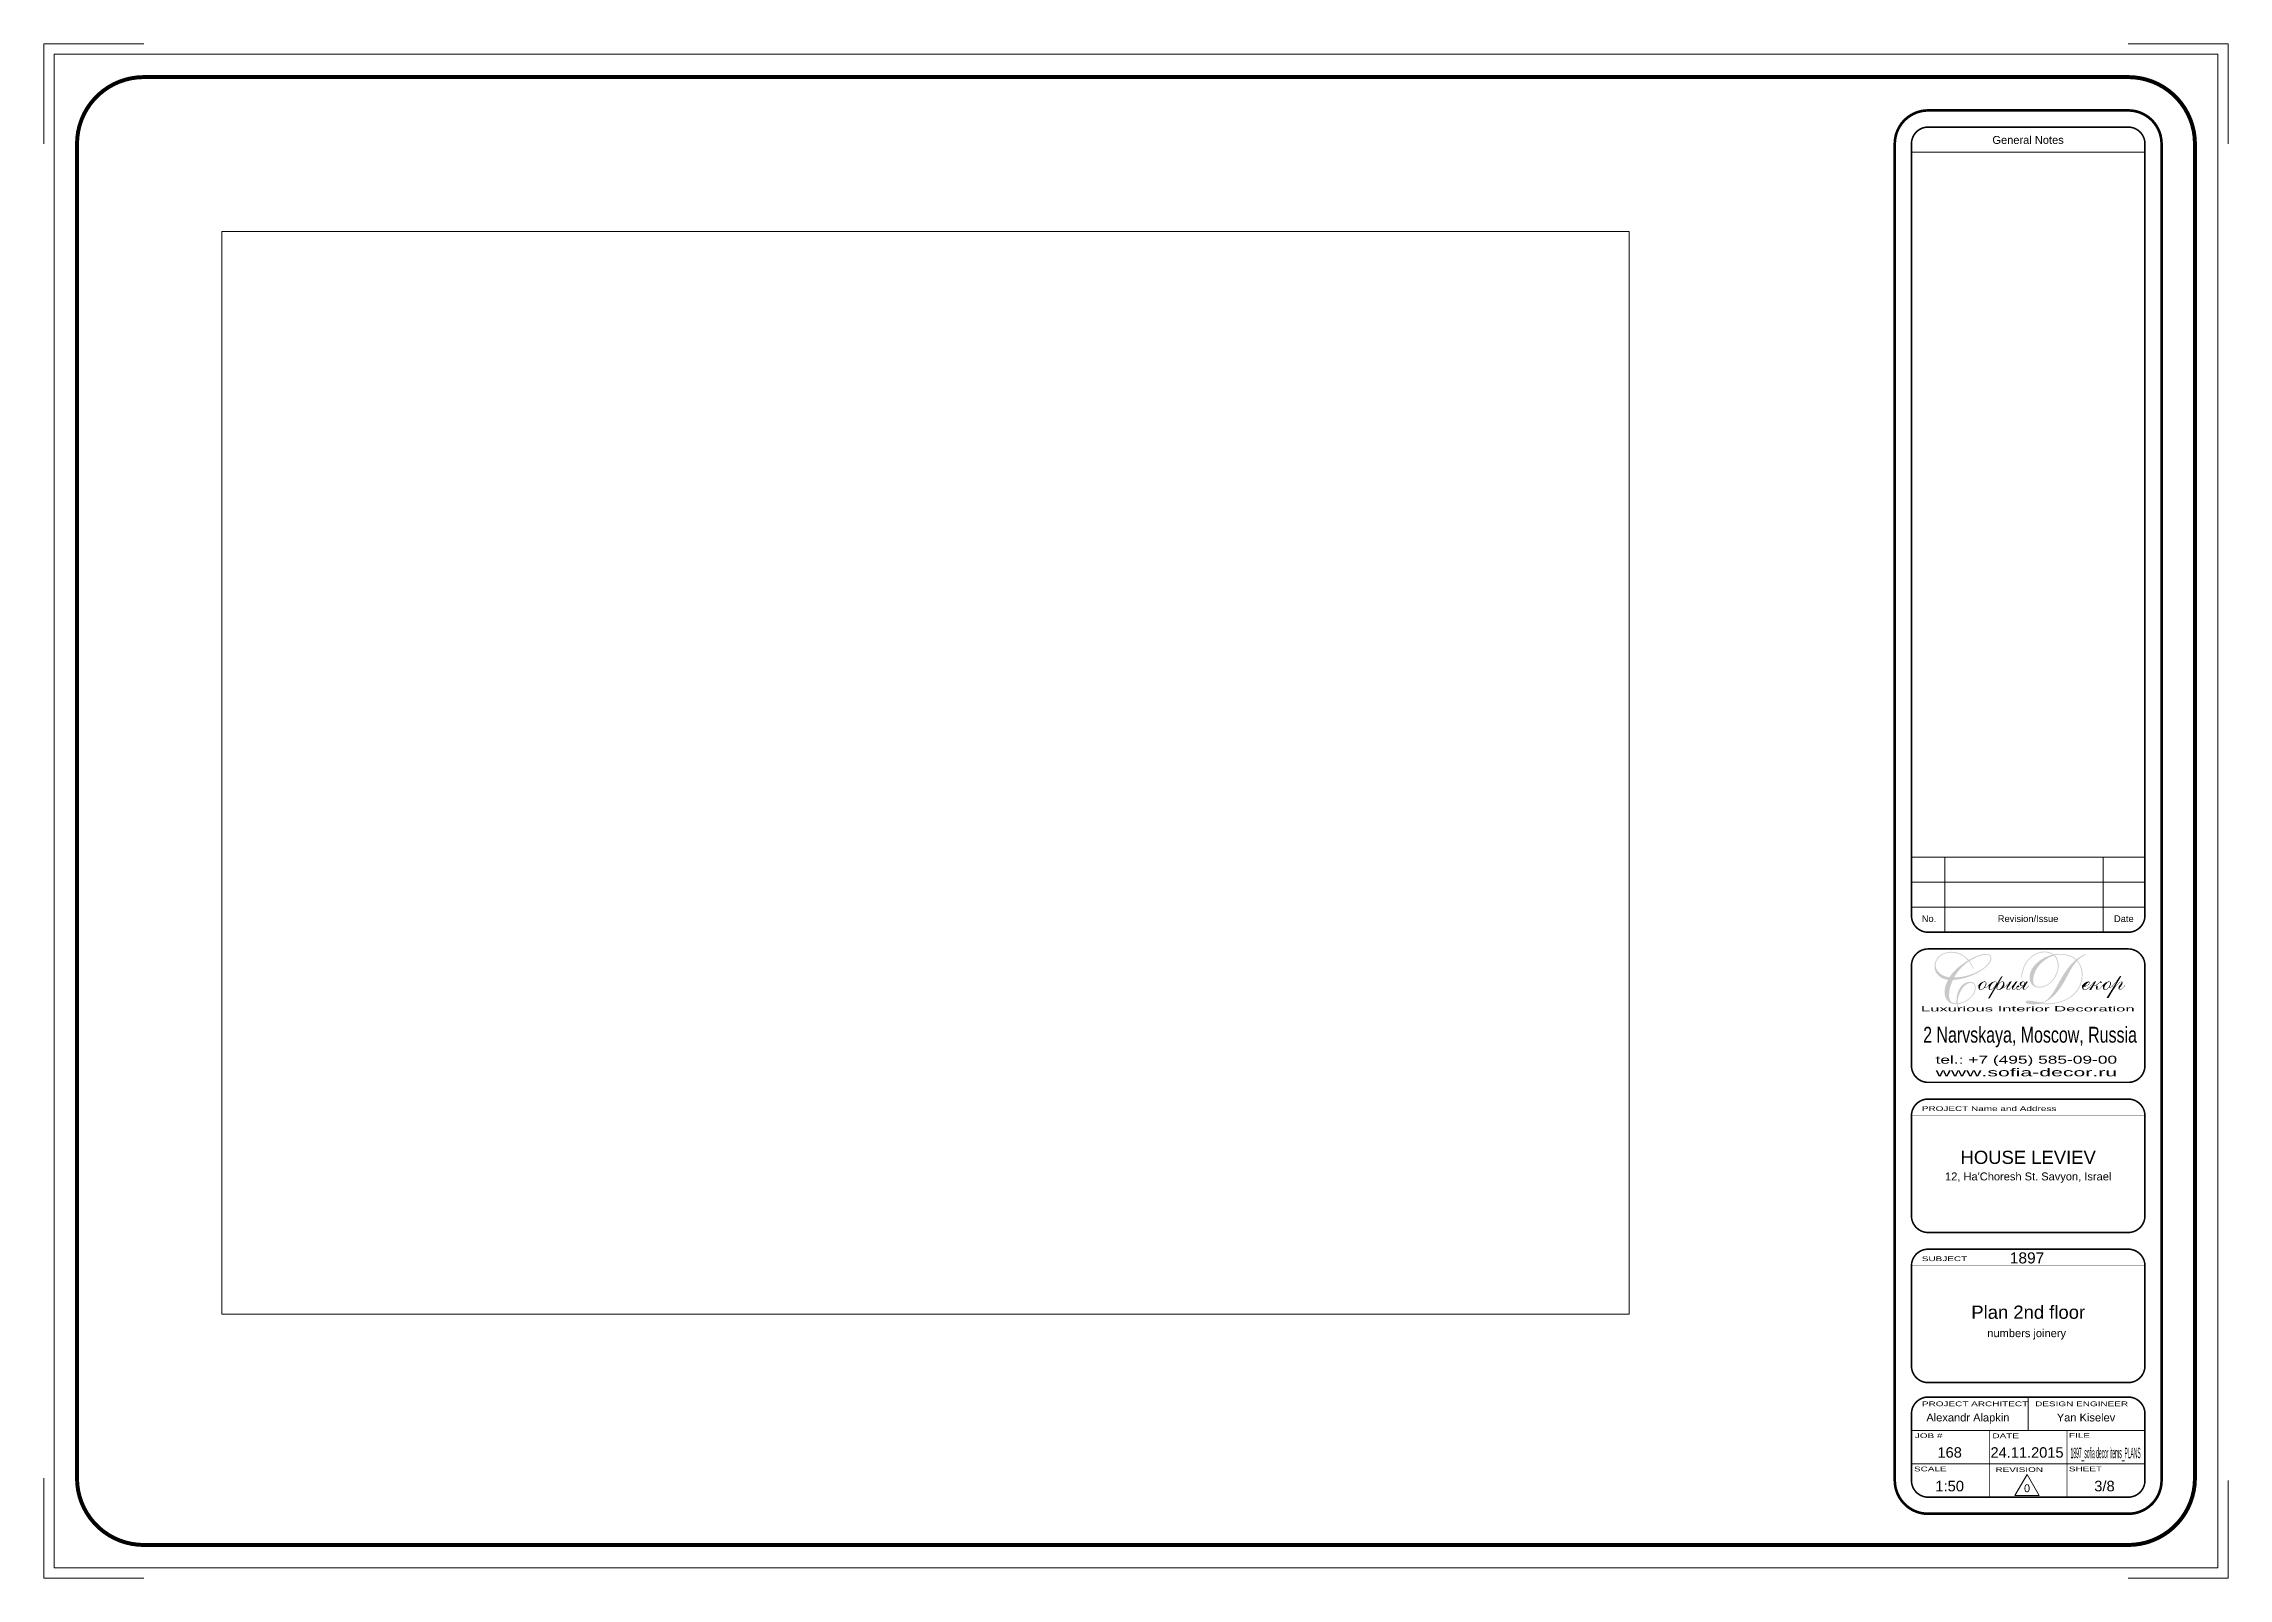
# Paper-space layout 'ISO_A3' of a CAD drawing. Header units: millimetres. Extents: x 0 to 414, y 0 to 291.
import ezdxf
from ezdxf.enums import TextEntityAlignment as Align

# ---------------------------------------------------------------- set-up
doc = ezdxf.new("R2010")
doc.units = ezdxf.units.MM
doc.header["$LTSCALE"] = 0.5
doc.layers.get('Defpoints').update_dxf_attribs({"color": 140})
doc.styles.get("Standard").update_dxf_attribs({"font": 'arial.ttf'})

# ---------------------------------------------------------------- blocks, each defined once
blk = doc.blocks.new('A$C44AA7964 (2)')
at = {"linetype": 'ByBlock', "lineweight": -2}
h = blk.add_hatch(color=0, dxfattribs=at)
h.dxf.hatch_style = 1
edge = h.paths.add_edge_path(flags=16)
edge.add_spline(control_points=[(-26, 46.8), (-17.3, 46.8), (-8.6, 43.1), (-3, 36.1), (-3, 36.1), (-10.5, 31.7), (-22.3, 23.2), (-28, 13.5), (-28, 13.5), (-36.2, 14), (-46.8, 19.9), (-46.8, 29.7), (-46.8, 29.7), (-46.8, 38.5), (-38.1, 46.8), (-26, 46.8)], knot_values=[0, 0, 0, 0, 0.2, 0.2, 0.2, 0.2001, 0.4, 0.4, 0.4, 0.4001, 0.6, 0.6, 0.6, 0.6001, 1, 1, 1, 1], degree=3, periodic=0)
edge = h.paths.add_edge_path(flags=16)
edge.add_spline(control_points=[(22.2, 43.9), (22.2, 43.9), (22.2, 43.9), (22.2, 43.9), (22.2, 43.9), (26.1, 43.9), (27.5, 41.5), (27.5, 39), (27.5, 39), (27.5, 29.4), (4.4, 13.1), (-22, 13.1), (-22, 13.1), (-17, 21.8), (-10.3, 29.4), (-1.9, 34.8), (-1.9, 34.8), (2.9, 28.3), (3.5, 25), (4.1, 25), (4.1, 25), (4.5, 25), (4.6, 25.2), (4.6, 25.6), (4.6, 25.6), (4.6, 25.8), (2.2, 31), (-1.1, 35.3), (-1.1, 35.3), (4.1, 38.8), (14.1, 43.9), (22.2, 43.9)], knot_values=[0, 0, 0, 0, 0.111111, 0.111111, 0.111111, 0.111211, 0.222222, 0.222222, 0.222222, 0.222322, 0.333333, 0.333333, 0.333333, 0.333433, 0.444444, 0.444444, 0.444444, 0.444544, 0.555556, 0.555556, 0.555556, 0.555656, 0.666667, 0.666667, 0.666667, 0.666767, 0.777778, 0.777778, 0.777778, 0.777878, 1, 1, 1, 1], degree=3, periodic=0)
edge = h.paths.add_edge_path()
edge.add_spline(control_points=[(28.6, 38.8), (28.6, 38.8), (28.6, 38.8), (28.6, 38.8), (28.6, 38.8), (28.6, 43.2), (25.5, 45), (21.5, 45), (21.5, 45), (13.7, 45), (4.4, 40.4), (-2, 36.7), (-2, 36.7), (-8.2, 44.4), (-18, 47.9), (-25, 47.9), (-25, 47.9), (-38.7, 47.9), (-48.4, 39.6), (-48.4, 28), (-48.4, 28), (-48.4, 18.2), (-39.8, 10.9), (-30, 10), (-30, 10), (-32.3, 5.8), (-34.8, -1.3), (-34.8, -6.1), (-34.8, -6.1), (-34.8, -16.4), (-29.1, -23.1), (-18.2, -23.1), (-18.2, -23.1), (-18, -25.9), (-16.3, -32.5), (-15.8, -32.5), (-15.8, -32.5), (-15.5, -32.5), (-15.3, -32.3), (-15.3, -32), (-15.3, -32), (-15.3, -31.5), (-16.5, -28.3), (-17, -23), (-17, -23), (-6.4, -22.1), (7.5, -12), (7.5, -1), (7.5, -1), (7.5, 3.6), (4.8, 7.3), (0, 7.3), (0, 7.3), (-10.4, 7.3), (-18.7, -3.8), (-18.7, -18.9), (-18.7, -18.9), (-18.7, -20), (-18.5, -20.8), (-18.4, -21.9), (-18.4, -21.9), (-26.5, -21.7), (-28.6, -18.2), (-28.6, -10.4), (-28.6, -10.4), (-28.6, -3.3), (-26.4, 3.5), (-23.4, 9.8), (-23.4, 9.8), (0.2, 10.6), (28.6, 27.4), (28.6, 38.8)], knot_values=[0, 0, 0, 0, 0.052632, 0.052632, 0.052632, 0.052732, 0.105263, 0.105263, 0.105263, 0.105363, 0.157895, 0.157895, 0.157895, 0.157995, 0.210526, 0.210526, 0.210526, 0.210626, 0.263158, 0.263158, 0.263158, 0.263258, 0.315789, 0.315789, 0.315789, 0.315889, 0.368421, 0.368421, 0.368421, 0.368521, 0.421053, 0.421053, 0.421053, 0.421153, 0.473684, 0.473684, 0.473684, 0.473784, 0.526316, 0.526316, 0.526316, 0.526416, 0.578947, 0.578947, 0.578947, 0.579047, 0.631579, 0.631579, 0.631579, 0.631679, 0.684211, 0.684211, 0.684211, 0.684311, 0.736842, 0.736842, 0.736842, 0.736942, 0.789474, 0.789474, 0.789474, 0.789574, 0.842105, 0.842105, 0.842105, 0.842205, 0.894737, 0.894737, 0.894737, 0.894837, 1, 1, 1, 1], degree=3, periodic=0)
edge = h.paths.add_edge_path(flags=16)
edge.add_spline(control_points=[(6.4, -0.9), (6.4, -0.9), (6.4, -0.9), (6.4, -0.9), (6.4, -0.9), (6.4, -11.6), (-7.4, -21.5), (-17.1, -21.9), (-17.1, -21.9), (-17.1, -21.9), (-17.1, -19.8), (-17.1, -19.8), (-17.1, -19.8), (-17.1, -8.2), (-7.7, 5.8), (0.4, 5.8), (0.4, 5.8), (4.4, 5.8), (6.4, 3.1), (6.4, -0.9)], knot_values=[0, 0, 0, 0, 0.166667, 0.166667, 0.166667, 0.166767, 0.333333, 0.333333, 0.333333, 0.333433, 0.5, 0.5, 0.5, 0.5001, 0.666667, 0.666667, 0.666667, 0.666767, 1, 1, 1, 1], degree=3, periodic=0)
h = blk.add_hatch(color=0, dxfattribs=at)
h.dxf.hatch_style = 1
edge = h.paths.add_edge_path(flags=16)
edge.add_spline(control_points=[(97.1, -21.5), (109.1, -18.3), (119.9, -5), (125.6, 4.8), (125.6, 4.8), (131.8, 15.3), (136.2, 26.4), (144.2, 35.3), (144.2, 35.3), (148.9, 30.5), (150.8, 23.4), (150.8, 16.8), (150.8, 16.8), (150.8, -7.6), (128.8, -21.9), (105.4, -21.9), (105.4, -21.9), (101.5, -21.9), (99.3, -21.6), (97.1, -21.7), (97.1, -21.7), (97.1, -21.7), (97.1, -21.5), (97.1, -21.5)], knot_values=[0, 0, 0, 0, 0.142857, 0.142857, 0.142857, 0.142957, 0.285714, 0.285714, 0.285714, 0.285814, 0.428571, 0.428571, 0.428571, 0.428671, 0.571429, 0.571429, 0.571429, 0.571529, 0.714286, 0.714286, 0.714286, 0.714386, 1, 1, 1, 1], degree=3, periodic=0)
edge = h.paths.add_edge_path()
edge.add_spline(control_points=[(74.8, -19.9), (74.8, -19.9), (74.8, -19.9), (74.8, -19.9), (74.8, -19.9), (74.8, -22.1), (78.3, -23.1), (85.6, -23.1), (85.6, -23.1), (88.9, -23.1), (92.2, -22.5), (95.6, -22.5), (95.6, -22.5), (98.2, -22.5), (100.8, -23.1), (103.4, -23.1), (103.4, -23.1), (128, -23.1), (152, -9.7), (152, 17.3), (152, 17.3), (152, 24.1), (149.7, 31), (144.9, 36.1), (144.9, 36.1), (150.4, 41.7), (156.2, 43.6), (156.2, 44.1), (156.2, 44.1), (156.2, 44.6), (156, 45), (155.8, 45), (155.8, 45), (155.5, 45), (148.4, 41.4), (143.6, 37.6), (143.6, 37.6), (138.4, 42.6), (129.5, 45), (121.7, 45), (121.7, 45), (119.8, 45), (116.8, 44.7), (113.3, 44.2), (113.3, 44.2), (109.5, 47.1), (104.4, 48.3), (100.6, 48.3), (100.6, 48.3), (91, 48.3), (81.5, 43), (74.7, 32.4), (74.7, 32.4), (69.6, 24.3), (68.8, 14.5), (68.8, 13.6), (68.8, 13.6), (68.8, 13.1), (69, 12.9), (69.2, 12.9), (69.2, 12.9), (70.4, 12.9), (69.8, 23.7), (76.9, 33.8), (76.9, 33.8), (82.7, 41.7), (90.4, 47.1), (100.4, 47.1), (100.4, 47.1), (104.4, 47.1), (108.8, 46.2), (112, 44), (112, 44), (97.3, 41.1), (80.2, 28.9), (80.2, 12.8), (80.2, 12.8), (80.2, 4.8), (85.9, -0.6), (93.8, -0.6), (93.8, -0.6), (108, -0.6), (119.7, 15.6), (119.7, 29), (119.7, 29), (119.7, 33.6), (118, 39.7), (114.5, 43.2), (114.5, 43.2), (116.8, 43.7), (119.8, 43.9), (122.4, 43.9), (122.4, 43.9), (129.6, 43.9), (138.3, 41.4), (142.7, 36.8), (142.7, 36.8), (135.3, 30.6), (128.5, 21.9), (120.3, 6.9), (120.3, 6.9), (113.5, -5.5), (105.2, -20.5), (95.9, -20.5), (95.9, -20.5), (90.3, -20.5), (85.6, -18.2), (78.9, -18.2), (78.9, -18.2), (76.2, -18.2), (74.8, -18.6), (74.8, -19.9)], knot_values=[0, 0, 0, 0, 0.034483, 0.034483, 0.034483, 0.034583, 0.068966, 0.068966, 0.068966, 0.069066, 0.103448, 0.103448, 0.103448, 0.103548, 0.137931, 0.137931, 0.137931, 0.138031, 0.172414, 0.172414, 0.172414, 0.172514, 0.206897, 0.206897, 0.206897, 0.206997, 0.241379, 0.241379, 0.241379, 0.241479, 0.275862, 0.275862, 0.275862, 0.275962, 0.310345, 0.310345, 0.310345, 0.310445, 0.344828, 0.344828, 0.344828, 0.344928, 0.37931, 0.37931, 0.37931, 0.37941, 0.413793, 0.413793, 0.413793, 0.413893, 0.448276, 0.448276, 0.448276, 0.448376, 0.482759, 0.482759, 0.482759, 0.482859, 0.517241, 0.517241, 0.517241, 0.517341, 0.551724, 0.551724, 0.551724, 0.551824, 0.586207, 0.586207, 0.586207, 0.586307, 0.62069, 0.62069, 0.62069, 0.62079, 0.655172, 0.655172, 0.655172, 0.655272, 0.689655, 0.689655, 0.689655, 0.689755, 0.724138, 0.724138, 0.724138, 0.724238, 0.758621, 0.758621, 0.758621, 0.758721, 0.793103, 0.793103, 0.793103, 0.793203, 0.827586, 0.827586, 0.827586, 0.827686, 0.862069, 0.862069, 0.862069, 0.862169, 0.896552, 0.896552, 0.896552, 0.896652, 0.931034, 0.931034, 0.931034, 0.931134, 1, 1, 1, 1], degree=3, periodic=0)
edge = h.paths.add_edge_path(flags=16)
edge.add_spline(control_points=[(85.1, 8.7), (85.1, 8.7), (85.1, 8.7), (85.1, 8.7), (85.1, 8.7), (85.1, 25.1), (99.5, 38.8), (113.2, 42.9), (113.2, 42.9), (117, 39.3), (118.5, 33.6), (118.5, 28.5), (118.5, 28.5), (118.5, 16.1), (107.5, 0.5), (94.2, 0.5), (94.2, 0.5), (88.8, 0.5), (85.1, 2.8), (85.1, 8.7)], knot_values=[0, 0, 0, 0, 0.166667, 0.166667, 0.166667, 0.166767, 0.333333, 0.333333, 0.333333, 0.333433, 0.5, 0.5, 0.5, 0.5001, 0.666667, 0.666667, 0.666667, 0.666767, 1, 1, 1, 1], degree=3, periodic=0)
h = blk.add_hatch(color=0, dxfattribs=at)
h.dxf.hatch_style = 1
edge = h.paths.add_edge_path(flags=16)
edge.add_spline(control_points=[(21, 5.4), (21, 1.6), (17.2, -3.3), (13.9, -3.3), (13.9, -3.3), (13.3, -3.3), (12.8, -2.9), (12.8, -1.8), (12.8, -1.8), (12.8, 1.7), (16.7, 7.3), (19.6, 7.3), (19.6, 7.3), (20.6, 7.3), (21, 6.4), (21, 5.4)], knot_values=[0, 0, 0, 0, 0.2, 0.2, 0.2, 0.2001, 0.4, 0.4, 0.4, 0.4001, 0.6, 0.6, 0.6, 0.6001, 1, 1, 1, 1], degree=3, periodic=0)
edge = h.paths.add_edge_path()
edge.add_spline(control_points=[(22, 4.9), (22, 4.9), (22, 4.9), (22, 4.9), (22, 4.9), (22, 6.6), (21, 7.8), (19.5, 7.8), (19.5, 7.8), (17.6, 7.8), (15, 6.8), (12.6, 4.5), (12.6, 4.5), (11.6, 3.5), (10.2, 2.1), (10.2, 1.9), (10.2, 1.9), (10.2, 1.7), (10.3, 1.7), (10.4, 1.7), (10.4, 1.7), (10.6, 1.7), (10.9, 2.3), (11.2, 2.3), (11.2, 2.3), (11.3, 2.3), (11.3, 2.2), (11.3, 2.1), (11.3, 2.1), (11.3, 1.8), (11.1, 1.4), (11.1, -0.1), (11.1, -0.1), (11.1, -2.3), (12, -3.8), (13.7, -3.8), (13.7, -3.8), (16, -3.8), (17.7, -2.3), (19, -0.8), (19, -0.8), (19.2, -0.9), (19.3, -0.9), (19.6, -0.9), (19.6, -0.9), (21.2, -0.9), (22.7, -0.2), (23.7, 0.9), (23.7, 0.9), (24.7, 1.9), (24.8, 2.1), (24.8, 2.2), (24.8, 2.2), (24.8, 2.3), (24.7, 2.4), (24.5, 2.4), (24.5, 2.4), (24.4, 2.4), (24.4, 2.3), (23.8, 1.7), (23.8, 1.7), (22.8, 0.4), (21.4, -0.4), (20, -0.4), (20, -0.4), (19.7, -0.4), (19.6, -0.3), (19.5, -0.3), (19.5, -0.3), (20.7, 0.9), (22, 3.2), (22, 4.9)], knot_values=[0, 0, 0, 0, 0.052632, 0.052632, 0.052632, 0.052732, 0.105263, 0.105263, 0.105263, 0.105363, 0.157895, 0.157895, 0.157895, 0.157995, 0.210526, 0.210526, 0.210526, 0.210626, 0.263158, 0.263158, 0.263158, 0.263258, 0.315789, 0.315789, 0.315789, 0.315889, 0.368421, 0.368421, 0.368421, 0.368521, 0.421053, 0.421053, 0.421053, 0.421153, 0.473684, 0.473684, 0.473684, 0.473784, 0.526316, 0.526316, 0.526316, 0.526416, 0.578947, 0.578947, 0.578947, 0.579047, 0.631579, 0.631579, 0.631579, 0.631679, 0.684211, 0.684211, 0.684211, 0.684311, 0.736842, 0.736842, 0.736842, 0.736942, 0.789474, 0.789474, 0.789474, 0.789574, 0.842105, 0.842105, 0.842105, 0.842205, 0.894737, 0.894737, 0.894737, 0.894837, 1, 1, 1, 1], degree=3, periodic=0)
h = blk.add_hatch(color=0, dxfattribs=at)
h.dxf.hatch_style = 1
edge = h.paths.add_edge_path(flags=16)
edge.add_spline(control_points=[(26.4, -2.1), (26.4, 2.2), (31.1, 7.3), (33.7, 7.3), (33.7, 7.3), (34.8, 7.3), (35.2, 6.9), (35.2, 5.7), (35.2, 5.7), (35.2, 3), (30.3, -3.3), (27.1, -3.3), (27.1, -3.3), (26.6, -3.3), (26.4, -2.7), (26.4, -2.1)], knot_values=[0, 0, 0, 0, 0.2, 0.2, 0.2, 0.2001, 0.4, 0.4, 0.4, 0.4001, 0.6, 0.6, 0.6, 0.6001, 1, 1, 1, 1], degree=3, periodic=0)
edge = h.paths.add_edge_path(flags=16)
edge.add_spline(control_points=[(36.4, -1.4), (36.4, -1.4), (36.4, -1.4), (36.4, -1.4), (36.4, -1.4), (36.4, 2.4), (40.3, 7.3), (43.6, 7.3), (43.6, 7.3), (44.2, 7.3), (44.7, 6.9), (44.7, 5.7), (44.7, 5.7), (44.7, 2.2), (40.8, -3.3), (37.9, -3.3), (37.9, -3.3), (36.8, -3.3), (36.4, -2.4), (36.4, -1.4)], knot_values=[0, 0, 0, 0, 0.166667, 0.166667, 0.166667, 0.166767, 0.333333, 0.333333, 0.333333, 0.333433, 0.5, 0.5, 0.5, 0.5001, 0.666667, 0.666667, 0.666667, 0.666767, 1, 1, 1, 1], degree=3, periodic=0)
edge = h.paths.add_edge_path()
edge.add_spline(control_points=[(33.3, 0.4), (33.3, 0.4), (33.3, 0.4), (33.3, 0.4), (33.3, 0.4), (33.3, 0.4), (33.4, 0.4), (33.4, 0.4), (33.4, 0.4), (33.4, 0.4), (24, -15.2), (24, -15.2), (24, -15.2), (24, -15.2), (26.2, -15), (26.2, -15), (26.2, -15), (26.2, -15), (36.1, 1.7), (36.1, 1.7), (36.1, 1.7), (35.7, 0.8), (35.5, -0.1), (35.5, -0.9), (35.5, -0.9), (35.5, -2.6), (36.4, -3.8), (38, -3.8), (38, -3.8), (39.7, -3.8), (42.1, -3), (44.3, -0.9), (44.3, -0.9), (45.4, -0.8), (46.5, -0.3), (47.2, 0.2), (47.2, 0.2), (48.1, 0.9), (49, 2), (49, 2.2), (49, 2.2), (49, 2.3), (48.9, 2.5), (48.7, 2.3), (48.7, 2.3), (48.3, 1.9), (47.7, 1.1), (47, 0.6), (47, 0.6), (46, -0.1), (45.3, -0.2), (44.9, -0.3), (44.9, -0.3), (45.7, 0.7), (46.3, 2.4), (46.3, 4.1), (46.3, 4.1), (46.3, 6.4), (45.4, 7.8), (43.7, 7.8), (43.7, 7.8), (41.4, 7.8), (39.7, 6.3), (38.4, 4.8), (38.4, 4.8), (37.7, 4), (37.4, 3.8), (37.2, 3.5), (37.2, 3.5), (37.2, 3.5), (43.9, 14.7), (43.9, 14.7), (43.9, 14.7), (43.9, 14.7), (41.9, 14.3), (41.9, 14.3), (41.9, 14.3), (41.9, 14.3), (35.6, 4.2), (35.6, 4.2), (35.6, 4.2), (35.6, 4.2), (35.5, 4.3), (35.5, 4.3), (35.5, 4.3), (35.5, 4.6), (35.7, 5.4), (35.7, 5.7), (35.7, 5.7), (35.7, 7.2), (34.9, 7.8), (33.7, 7.8), (33.7, 7.8), (31.7, 7.8), (28.3, 6.5), (25.8, 3.9), (25.8, 3.9), (24.8, 2.9), (24.2, 2.2), (24.2, 2.1), (24.2, 2.1), (24.2, 1.9), (24.3, 1.8), (24.4, 1.8), (24.4, 1.8), (24.5, 1.8), (24.5, 2.2), (24.9, 2.2), (24.9, 2.2), (25, 2.2), (25, 2.2), (25, 2.1), (25, 2.1), (25, 2), (24.7, 1), (24.7, -0.1), (24.7, -0.1), (24.7, -2.3), (25.5, -3.8), (27.1, -3.8), (27.1, -3.8), (29.5, -3.8), (32.6, -0.5), (33.3, 0.4)], knot_values=[0, 0, 0, 0, 0.03125, 0.03125, 0.03125, 0.03135, 0.0625, 0.0625, 0.0625, 0.0626, 0.09375, 0.09375, 0.09375, 0.09385, 0.125, 0.125, 0.125, 0.1251, 0.15625, 0.15625, 0.15625, 0.15635, 0.1875, 0.1875, 0.1875, 0.1876, 0.21875, 0.21875, 0.21875, 0.21885, 0.25, 0.25, 0.25, 0.2501, 0.28125, 0.28125, 0.28125, 0.28135, 0.3125, 0.3125, 0.3125, 0.3126, 0.34375, 0.34375, 0.34375, 0.34385, 0.375, 0.375, 0.375, 0.3751, 0.40625, 0.40625, 0.40625, 0.40635, 0.4375, 0.4375, 0.4375, 0.4376, 0.46875, 0.46875, 0.46875, 0.46885, 0.5, 0.5, 0.5, 0.5001, 0.53125, 0.53125, 0.53125, 0.53135, 0.5625, 0.5625, 0.5625, 0.5626, 0.59375, 0.59375, 0.59375, 0.59385, 0.625, 0.625, 0.625, 0.6251, 0.65625, 0.65625, 0.65625, 0.65635, 0.6875, 0.6875, 0.6875, 0.6876, 0.71875, 0.71875, 0.71875, 0.71885, 0.75, 0.75, 0.75, 0.7501, 0.78125, 0.78125, 0.78125, 0.78135, 0.8125, 0.8125, 0.8125, 0.8126, 0.84375, 0.84375, 0.84375, 0.84385, 0.875, 0.875, 0.875, 0.8751, 0.90625, 0.90625, 0.90625, 0.90635, 0.9375, 0.9375, 0.9375, 0.9376, 1, 1, 1, 1], degree=3, periodic=0)
h = blk.add_hatch(color=0, dxfattribs=at)
h.dxf.hatch_style = 1
edge = h.paths.add_edge_path()
edge.add_spline(control_points=[(57.7, -2.6), (57.7, -3.1), (57.9, -3.3), (58.4, -3.3), (58.4, -3.3), (59, -3.3), (60.3, -2.5), (62.3, -0.4), (62.3, -0.4), (64.8, 2.1), (64.8, 2.4), (65, 2.4), (65, 2.4), (65.1, 2.4), (65.2, 2.3), (65.2, 2.2), (65.2, 2.2), (65.2, 2), (63.6, 0.3), (62.7, -0.6), (62.7, -0.6), (60.6, -2.8), (59.3, -3.8), (58.2, -3.8), (58.2, -3.8), (56.7, -3.8), (56.4, -2.1), (56.4, -1.1), (56.4, -1.1), (56.4, -0.6), (56.5, 0), (56.7, 0.4), (56.7, 0.4), (56.7, 0.4), (56.6, 0.5), (56.6, 0.5), (56.6, 0.5), (55.4, -0.8), (52.8, -3.8), (50.9, -3.8), (50.9, -3.8), (49.6, -3.8), (49, -2.8), (49, -1.6), (49, -1.6), (49, 1.6), (51.7, 4), (53.3, 6.3), (53.3, 6.3), (53.3, 6.3), (53.2, 6.4), (53.2, 6.4), (53.2, 6.4), (52, 5.5), (50.6, 3.9), (49.4, 2.6), (49.4, 2.6), (48.8, 1.9), (48.8, 1.9), (48.7, 1.9), (48.7, 1.9), (48.5, 1.9), (48.5, 1.9), (48.5, 2.1), (48.5, 2.1), (48.5, 2.2), (48.7, 2.5), (50.6, 4.5), (50.6, 4.5), (51.5, 5.4), (52.5, 6.5), (54, 7.6), (54, 7.6), (54, 7.6), (56.3, 7.8), (56.3, 7.8), (56.3, 7.8), (51.2, -0.4), (50.2, -1), (50.2, -2.6), (50.2, -2.6), (50.2, -3.1), (50.6, -3.3), (51, -3.3), (51, -3.3), (53.1, -3.3), (58.7, 3.2), (61.3, 7.6), (61.3, 7.6), (61.3, 7.6), (64, 7.8), (64, 7.8), (64, 7.8), (62.8, 5.8), (57.7, -0.8), (57.7, -2.6)], knot_values=[0, 0, 0, 0, 0.04, 0.04, 0.04, 0.0401, 0.08, 0.08, 0.08, 0.0801, 0.12, 0.12, 0.12, 0.1201, 0.16, 0.16, 0.16, 0.1601, 0.2, 0.2, 0.2, 0.2001, 0.24, 0.24, 0.24, 0.2401, 0.28, 0.28, 0.28, 0.2801, 0.32, 0.32, 0.32, 0.3201, 0.36, 0.36, 0.36, 0.3601, 0.4, 0.4, 0.4, 0.4001, 0.44, 0.44, 0.44, 0.4401, 0.48, 0.48, 0.48, 0.4801, 0.52, 0.52, 0.52, 0.5201, 0.56, 0.56, 0.56, 0.5601, 0.6, 0.6, 0.6, 0.6001, 0.64, 0.64, 0.64, 0.6401, 0.68, 0.68, 0.68, 0.6801, 0.72, 0.72, 0.72, 0.7201, 0.76, 0.76, 0.76, 0.7601, 0.8, 0.8, 0.8, 0.8001, 0.84, 0.84, 0.84, 0.8401, 0.88, 0.88, 0.88, 0.8801, 0.92, 0.92, 0.92, 0.9201, 1, 1, 1, 1], degree=3, periodic=0)
h = blk.add_hatch(color=0, dxfattribs=at)
h.dxf.hatch_style = 1
edge = h.paths.add_edge_path(flags=16)
edge.add_spline(control_points=[(69.7, 2), (67.7, 2), (68.9, 7.3), (72.2, 7.3), (72.2, 7.3), (73, 7.3), (73.4, 6.6), (73.4, 5.8), (73.4, 5.8), (73.4, 4.5), (72.9, 3.4), (72.2, 2.8), (72.2, 2.8), (71.4, 2.2), (70.7, 2), (69.7, 2)], knot_values=[0, 0, 0, 0, 0.2, 0.2, 0.2, 0.2001, 0.4, 0.4, 0.4, 0.4001, 0.6, 0.6, 0.6, 0.6001, 1, 1, 1, 1], degree=3, periodic=0)
edge = h.paths.add_edge_path()
edge.add_spline(control_points=[(78.2, 7.6), (78.2, 7.6), (78.2, 7.6), (78.2, 7.6), (78.2, 7.6), (78.2, 7.6), (76.2, 7.5), (76.2, 7.5), (76.2, 7.5), (75.3, 7.5), (75.4, 6.9), (73.9, 4.5), (73.9, 4.5), (73.9, 4.5), (73.8, 4.6), (73.8, 4.6), (73.8, 4.6), (73.9, 4.8), (74, 5.7), (73.9, 6.2), (73.9, 6.2), (73.9, 6.8), (73.3, 7.8), (71.8, 7.8), (71.8, 7.8), (69.1, 7.8), (66.9, 6.2), (66.9, 4.3), (66.9, 4.3), (66.9, 2.8), (67.9, 1.6), (70.1, 1.6), (70.1, 1.6), (70.5, 1.6), (70.9, 1.7), (71.2, 1.9), (71.2, 1.9), (70.1, 0.5), (69.5, -0.1), (68.3, -1.3), (68.3, -1.3), (67.3, -2.3), (65.8, -3.3), (64.9, -3.3), (64.9, -3.3), (63.9, -3.3), (63.3, -2.3), (63.3, -1.6), (63.3, -1.6), (63.3, -0.4), (63.8, 0.1), (64.5, 0.1), (64.5, 0.1), (64.9, 0.1), (65.1, -0.1), (65.5, -0.1), (65.5, -0.1), (66, -0.1), (66.4, 0.5), (66.4, 1.2), (66.4, 1.2), (66.4, 1.8), (66, 2.3), (65.3, 2.3), (65.3, 2.3), (63.6, 2.3), (62.5, 0.9), (62.5, -1), (62.5, -1), (62.5, -2.7), (63.5, -3.8), (64.8, -3.8), (64.8, -3.8), (66.4, -3.8), (68.2, -2.2), (70.2, -0.1), (70.2, -0.1), (70.7, 0.4), (71.5, 1.4), (72, 1.9), (72, 1.9), (72, 1.9), (72.1, 1.9), (72.1, 1.9), (72.1, 1.9), (71.4, 0.9), (70.9, -0.2), (70.9, -0.9), (70.9, -0.9), (70.9, -3.2), (71.7, -3.8), (72.8, -3.8), (72.8, -3.8), (73.9, -3.8), (75.5, -2.5), (77.4, -0.5), (77.4, -0.5), (78.4, 0.5), (79.7, 2), (79.7, 2.1), (79.7, 2.1), (79.7, 2.2), (79.6, 2.4), (79.5, 2.4), (79.5, 2.4), (79.4, 2.4), (79.3, 2.3), (78.8, 1.7), (78.8, 1.7), (76.4, -1.1), (74.2, -3.3), (72.9, -3.3), (72.9, -3.3), (72.4, -3.3), (72.2, -3.1), (72.2, -2.7), (72.2, -2.7), (72.2, -1.3), (77, 6.2), (78.2, 7.6)], knot_values=[0, 0, 0, 0, 0.032258, 0.032258, 0.032258, 0.032358, 0.064516, 0.064516, 0.064516, 0.064616, 0.096774, 0.096774, 0.096774, 0.096874, 0.129032, 0.129032, 0.129032, 0.129132, 0.16129, 0.16129, 0.16129, 0.16139, 0.193548, 0.193548, 0.193548, 0.193648, 0.225806, 0.225806, 0.225806, 0.225906, 0.258065, 0.258065, 0.258065, 0.258165, 0.290323, 0.290323, 0.290323, 0.290423, 0.322581, 0.322581, 0.322581, 0.322681, 0.354839, 0.354839, 0.354839, 0.354939, 0.387097, 0.387097, 0.387097, 0.387197, 0.419355, 0.419355, 0.419355, 0.419455, 0.451613, 0.451613, 0.451613, 0.451713, 0.483871, 0.483871, 0.483871, 0.483971, 0.516129, 0.516129, 0.516129, 0.516229, 0.548387, 0.548387, 0.548387, 0.548487, 0.580645, 0.580645, 0.580645, 0.580745, 0.612903, 0.612903, 0.612903, 0.613003, 0.645161, 0.645161, 0.645161, 0.645261, 0.677419, 0.677419, 0.677419, 0.677519, 0.709677, 0.709677, 0.709677, 0.709777, 0.741935, 0.741935, 0.741935, 0.742035, 0.774194, 0.774194, 0.774194, 0.774294, 0.806452, 0.806452, 0.806452, 0.806552, 0.83871, 0.83871, 0.83871, 0.83881, 0.870968, 0.870968, 0.870968, 0.871068, 0.903226, 0.903226, 0.903226, 0.903326, 0.935484, 0.935484, 0.935484, 0.935584, 1, 1, 1, 1], degree=3, periodic=0)
h = blk.add_hatch(color=0, dxfattribs=at)
h.dxf.hatch_style = 1
edge = h.paths.add_edge_path(flags=16)
edge.add_spline(control_points=[(155.6, 1.5), (156, 3.3), (159.3, 7.4), (161.3, 6.8), (161.3, 6.8), (162.5, 4.4), (157.5, 1.6), (155.6, 1.5)], knot_values=[0, 0, 0, 0, 0.333333, 0.333333, 0.333333, 0.333433, 1, 1, 1, 1], degree=3, periodic=0)
edge = h.paths.add_edge_path()
edge.add_spline(control_points=[(161.9, 5.8), (161.9, 5.8), (161.9, 5.8), (161.9, 5.8), (161.9, 5.8), (161.9, 7), (161.1, 7.8), (159.8, 7.8), (159.8, 7.8), (157.6, 7.8), (154.9, 6.2), (152.6, 3.8), (152.6, 3.8), (152.3, 3.5), (151.1, 2.2), (151.1, 2), (151.1, 2), (151.1, 1.9), (151.2, 1.8), (151.3, 1.8), (151.3, 1.8), (151.3, 1.8), (151.3, 1.9), (151.4, 1.9), (151.4, 1.9), (151.4, 1.9), (151.4, 1.9), (151.4, 1.8), (151.4, 1.8), (151.4, 1.7), (151.3, 1.2), (151.3, 0.6), (151.3, 0.6), (151.3, -1.6), (152.3, -3.9), (154.6, -3.8), (154.6, -3.8), (156.6, -3.8), (158.2, -3), (160.3, -1.1), (160.3, -1.1), (161.5, 0.1), (163.2, 2), (163.2, 2.2), (163.2, 2.2), (163.2, 2.3), (163.1, 2.4), (162.9, 2.4), (162.9, 2.4), (162.8, 2.4), (162.4, 1.7), (160.7, 0), (160.7, 0), (158.2, -2.5), (156, -3.3), (154.9, -3.3), (154.9, -3.3), (153.6, -3.3), (153.1, -2.7), (153.1, -1.1), (153.1, -1.1), (153.1, -0.6), (153.2, -0.2), (153.3, 0.3), (153.3, 0.3), (155.8, 0.8), (161.9, 2.7), (161.9, 5.8)], knot_values=[0, 0, 0, 0, 0.055556, 0.055556, 0.055556, 0.055656, 0.111111, 0.111111, 0.111111, 0.111211, 0.166667, 0.166667, 0.166667, 0.166767, 0.222222, 0.222222, 0.222222, 0.222322, 0.277778, 0.277778, 0.277778, 0.277878, 0.333333, 0.333333, 0.333333, 0.333433, 0.388889, 0.388889, 0.388889, 0.388989, 0.444444, 0.444444, 0.444444, 0.444544, 0.5, 0.5, 0.5, 0.5001, 0.555556, 0.555556, 0.555556, 0.555656, 0.611111, 0.611111, 0.611111, 0.611211, 0.666667, 0.666667, 0.666667, 0.666767, 0.722222, 0.722222, 0.722222, 0.722322, 0.777778, 0.777778, 0.777778, 0.777878, 0.833333, 0.833333, 0.833333, 0.833433, 0.888889, 0.888889, 0.888889, 0.888989, 1, 1, 1, 1], degree=3, periodic=0)
h = blk.add_hatch(color=0, dxfattribs=at)
h.dxf.hatch_style = 1
edge = h.paths.add_edge_path()
edge.add_spline(control_points=[(167.3, 6.3), (167.3, 6.3), (167.3, 6.3), (167.3, 6.3), (167.3, 6.3), (167.3, 6.3), (167.2, 6.4), (167.2, 6.4), (167.2, 6.4), (166.4, 5.7), (165.3, 4.6), (163.3, 2.4), (163.3, 2.4), (162.9, 1.9), (162.5, 1.4), (162.4, 1.4), (162.4, 1.4), (162.3, 1.4), (162.2, 1.6), (162.2, 1.7), (162.2, 1.7), (162.2, 1.9), (162.6, 2.2), (163.8, 3.5), (163.8, 3.5), (165.4, 5.3), (166.9, 6.6), (167.7, 7.6), (167.7, 7.6), (167.7, 7.6), (170.3, 7.8), (170.3, 7.8), (170.3, 7.8), (170.3, 7.8), (163.6, -3.6), (163.6, -3.6), (163.6, -3.6), (163.6, -3.6), (160.8, -3.8), (160.8, -3.8), (160.8, -3.8), (160.8, -3.8), (167.3, 6.3), (167.3, 6.3)], knot_values=[0, 0, 0, 0, 0.083333, 0.083333, 0.083333, 0.083433, 0.166667, 0.166667, 0.166667, 0.166767, 0.25, 0.25, 0.25, 0.2501, 0.333333, 0.333333, 0.333333, 0.333433, 0.416667, 0.416667, 0.416667, 0.416767, 0.5, 0.5, 0.5, 0.5001, 0.583333, 0.583333, 0.583333, 0.583433, 0.666667, 0.666667, 0.666667, 0.666767, 0.75, 0.75, 0.75, 0.7501, 0.833333, 0.833333, 0.833333, 0.833433, 1, 1, 1, 1], degree=3, periodic=0)
h = blk.add_hatch(color=0, dxfattribs=at)
h.dxf.hatch_style = 1
edge = h.paths.add_edge_path()
edge.add_spline(control_points=[(175.9, 6.9), (175, 6.7), (174.6, 6.2), (174, 5.1), (174, 5.1), (173.2, 4), (171.8, 3.1), (170.5, 2.9), (170.5, 2.9), (170.5, 2.9), (170.5, 2.8), (170.5, 2.8), (170.5, 2.8), (171.6, 2.6), (172.7, 1.2), (172.7, 0.2), (172.7, 0.2), (172.7, -0.6), (171.7, -2.4), (171.7, -2.7), (171.7, -2.7), (171.7, -3), (172, -3.3), (172.4, -3.3), (172.4, -3.3), (173.7, -3.3), (175.8, -1.2), (176.5, -0.3), (176.5, -0.3), (178.8, 2.1), (178.8, 2.4), (179, 2.4), (179, 2.4), (179.2, 2.4), (179.3, 2.3), (179.3, 2.2), (179.3, 2.2), (179.3, 2), (178.1, 0.7), (177.1, -0.3), (177.1, -0.3), (175.7, -1.9), (173.6, -3.8), (172.2, -3.8), (172.2, -3.8), (170.7, -3.8), (170, -1.9), (170, -0.7), (170, -0.7), (170, 0.6), (170.8, 1.2), (170.8, 1.9), (170.8, 1.9), (170.8, 2.3), (170.4, 2.6), (170.1, 2.6), (170.1, 2.6), (169.6, 2.6), (169.2, 2), (168.4, 2), (168.4, 2), (168, 2), (167.8, 2.2), (167.8, 2.5), (167.8, 2.5), (167.8, 2.8), (168.1, 3.2), (169.3, 3.2), (169.3, 3.2), (169.5, 3.2), (169.7, 3.1), (170.1, 3.1), (170.1, 3.1), (170.7, 3.1), (172.6, 4.3), (173.7, 5.9), (173.7, 5.9), (175, 7.5), (175.6, 7.8), (176.5, 7.8), (176.5, 7.8), (177.5, 7.8), (178.1, 7.2), (178.1, 6.5), (178.1, 6.5), (178.1, 5.8), (177.5, 5.4), (177, 5.4), (177, 5.4), (176.1, 5.4), (175.9, 6), (175.9, 6.9)], knot_values=[0, 0, 0, 0, 0.041667, 0.041667, 0.041667, 0.041767, 0.083333, 0.083333, 0.083333, 0.083433, 0.125, 0.125, 0.125, 0.1251, 0.166667, 0.166667, 0.166667, 0.166767, 0.208333, 0.208333, 0.208333, 0.208433, 0.25, 0.25, 0.25, 0.2501, 0.291667, 0.291667, 0.291667, 0.291767, 0.333333, 0.333333, 0.333333, 0.333433, 0.375, 0.375, 0.375, 0.3751, 0.416667, 0.416667, 0.416667, 0.416767, 0.458333, 0.458333, 0.458333, 0.458433, 0.5, 0.5, 0.5, 0.5001, 0.541667, 0.541667, 0.541667, 0.541767, 0.583333, 0.583333, 0.583333, 0.583433, 0.625, 0.625, 0.625, 0.6251, 0.666667, 0.666667, 0.666667, 0.666767, 0.708333, 0.708333, 0.708333, 0.708433, 0.75, 0.75, 0.75, 0.7501, 0.791667, 0.791667, 0.791667, 0.791767, 0.833333, 0.833333, 0.833333, 0.833433, 0.875, 0.875, 0.875, 0.8751, 0.916667, 0.916667, 0.916667, 0.916767, 1, 1, 1, 1], degree=3, periodic=0)
h = blk.add_hatch(color=0, dxfattribs=at)
h.dxf.hatch_style = 1
edge = h.paths.add_edge_path(flags=16)
edge.add_spline(control_points=[(189.4, 5.4), (189.4, 1.6), (185.6, -3.3), (182.3, -3.3), (182.3, -3.3), (181.7, -3.3), (181.2, -2.9), (181.2, -1.8), (181.2, -1.8), (181.2, 1.7), (185.1, 7.3), (188, 7.3), (188, 7.3), (189, 7.3), (189.4, 6.4), (189.4, 5.4)], knot_values=[0, 0, 0, 0, 0.2, 0.2, 0.2, 0.2001, 0.4, 0.4, 0.4, 0.4001, 0.6, 0.6, 0.6, 0.6001, 1, 1, 1, 1], degree=3, periodic=0)
edge = h.paths.add_edge_path()
edge.add_spline(control_points=[(190.4, 4.9), (190.4, 4.9), (190.4, 4.9), (190.4, 4.9), (190.4, 4.9), (190.4, 6.6), (189.4, 7.8), (187.9, 7.8), (187.9, 7.8), (186, 7.8), (183.4, 6.8), (181, 4.5), (181, 4.5), (180, 3.5), (178.6, 2.1), (178.6, 1.9), (178.6, 1.9), (178.6, 1.7), (178.7, 1.7), (178.8, 1.7), (178.8, 1.7), (179, 1.7), (179.3, 2.3), (179.6, 2.3), (179.6, 2.3), (179.7, 2.3), (179.7, 2.2), (179.7, 2.1), (179.7, 2.1), (179.7, 1.8), (179.5, 1.4), (179.5, -0.1), (179.5, -0.1), (179.5, -2.3), (180.4, -3.8), (182.1, -3.8), (182.1, -3.8), (184.4, -3.8), (186.1, -2.3), (187.4, -0.8), (187.4, -0.8), (187.6, -0.9), (187.7, -0.9), (188, -0.9), (188, -0.9), (189.6, -0.9), (191.1, -0.2), (192.1, 0.9), (192.1, 0.9), (193.1, 1.9), (193.2, 2.1), (193.2, 2.2), (193.2, 2.2), (193.2, 2.3), (193.1, 2.4), (192.9, 2.4), (192.9, 2.4), (192.8, 2.4), (192.8, 2.3), (192.2, 1.7), (192.2, 1.7), (191.2, 0.4), (189.8, -0.4), (188.4, -0.4), (188.4, -0.4), (188.1, -0.4), (188, -0.3), (187.9, -0.3), (187.9, -0.3), (189.1, 0.9), (190.4, 3.2), (190.4, 4.9)], knot_values=[0, 0, 0, 0, 0.052632, 0.052632, 0.052632, 0.052732, 0.105263, 0.105263, 0.105263, 0.105363, 0.157895, 0.157895, 0.157895, 0.157995, 0.210526, 0.210526, 0.210526, 0.210626, 0.263158, 0.263158, 0.263158, 0.263258, 0.315789, 0.315789, 0.315789, 0.315889, 0.368421, 0.368421, 0.368421, 0.368521, 0.421053, 0.421053, 0.421053, 0.421153, 0.473684, 0.473684, 0.473684, 0.473784, 0.526316, 0.526316, 0.526316, 0.526416, 0.578947, 0.578947, 0.578947, 0.579047, 0.631579, 0.631579, 0.631579, 0.631679, 0.684211, 0.684211, 0.684211, 0.684311, 0.736842, 0.736842, 0.736842, 0.736942, 0.789474, 0.789474, 0.789474, 0.789574, 0.842105, 0.842105, 0.842105, 0.842205, 0.894737, 0.894737, 0.894737, 0.894837, 1, 1, 1, 1], degree=3, periodic=0)
h = blk.add_hatch(color=0, dxfattribs=at)
h.dxf.hatch_style = 1
edge = h.paths.add_edge_path()
edge.add_spline(control_points=[(204.5, 15.1), (204.5, 15.1), (195.6, 0.1), (195.6, 0.1), (195.6, 0.1), (195.6, 0.1), (195.7, 0), (195.7, 0), (195.7, 0), (197.2, 1.8), (202, 7.8), (204.7, 7.8), (204.7, 7.8), (205.8, 7.8), (206.2, 6.8), (206.2, 5.6), (206.2, 5.6), (206.2, 3), (201.7, -0.6), (201.7, -2.7), (201.7, -2.7), (201.7, -3.1), (202, -3.3), (202.4, -3.3), (202.4, -3.3), (203.3, -3.3), (204.7, -2.6), (207.3, 0.3), (207.3, 0.3), (208.9, 2.2), (209, 2.4), (209.2, 2.4), (209.2, 2.4), (209.3, 2.4), (209.4, 2.3), (209.4, 2.2), (209.4, 2.2), (209.4, 2), (209.3, 2), (208.1, 0.6), (208.1, 0.6), (205.3, -2.8), (203.5, -3.8), (202.3, -3.8), (202.3, -3.8), (201, -3.8), (200.5, -2.7), (200.5, -1.1), (200.5, -1.1), (200.5, 2.2), (205, 5), (205, 6.7), (205, 6.7), (205, 7), (204.7, 7.3), (204.4, 7.3), (204.4, 7.3), (202.8, 7.3), (196.7, 2.2), (190.6, -8.5), (190.6, -8.5), (190.6, -8.5), (187.1, -14.6), (187.1, -14.6), (187.1, -14.6), (187.1, -14.6), (184.3, -14.7), (184.3, -14.7), (184.3, -14.7), (184.3, -14.7), (198.7, 8.5), (198.7, 8.5), (198.7, 8.5), (198.7, 8.5), (198.6, 8.6), (198.6, 8.6), (198.6, 8.6), (196.4, 6), (193, 1.7), (192.8, 1.7), (192.8, 1.7), (192.6, 1.7), (192.6, 1.8), (192.6, 1.9), (192.6, 1.9), (192.6, 2.2), (192.7, 2.1), (195, 5), (195, 5), (198.9, 9.8), (199.3, 10.2), (202.3, 14.8), (202.3, 14.8), (202.3, 14.8), (204.5, 15.1), (204.5, 15.1)], knot_values=[0, 0, 0, 0, 0.04, 0.04, 0.04, 0.0401, 0.08, 0.08, 0.08, 0.0801, 0.12, 0.12, 0.12, 0.1201, 0.16, 0.16, 0.16, 0.1601, 0.2, 0.2, 0.2, 0.2001, 0.24, 0.24, 0.24, 0.2401, 0.28, 0.28, 0.28, 0.2801, 0.32, 0.32, 0.32, 0.3201, 0.36, 0.36, 0.36, 0.3601, 0.4, 0.4, 0.4, 0.4001, 0.44, 0.44, 0.44, 0.4401, 0.48, 0.48, 0.48, 0.4801, 0.52, 0.52, 0.52, 0.5201, 0.56, 0.56, 0.56, 0.5601, 0.6, 0.6, 0.6, 0.6001, 0.64, 0.64, 0.64, 0.6401, 0.68, 0.68, 0.68, 0.6801, 0.72, 0.72, 0.72, 0.7201, 0.76, 0.76, 0.76, 0.7601, 0.8, 0.8, 0.8, 0.8001, 0.84, 0.84, 0.84, 0.8401, 0.88, 0.88, 0.88, 0.8801, 0.92, 0.92, 0.92, 0.9201, 1, 1, 1, 1], degree=3, periodic=0)
blk = doc.blocks.new('Stamp SOFIA (A3)')
at = {"lineweight": 0}
for points in [[(0.06, 271.65), (0.06, 290.6), (19.01, 290.6)], [(413.74, 271.65), (413.74, 290.6), (394.79, 290.6)], [(0.06, 19.01), (0.06, 0.07), (19.01, 0.07)], [(413.74, 18.59), (413.74, 0.07), (394.79, 0.07)]]:
    blk.add_lwpolyline(points, dxfattribs=at)
at = {"lineweight": 5}
blk.add_lwpolyline([(2.06, 2.07), (411.74, 2.07), (411.74, 288.6), (2.06, 288.6)], close=True, dxfattribs=at)
for points, const_width in [([(19.01, 6.38), (394.79, 6.38, 0.414214), (407.42, 19.01), (407.42, 271.65, 0.414214), (394.79, 284.28), (19.01, 284.28, 0.414214), (6.37, 271.65), (6.37, 19.01, 0.414214)], 0.75), ([(356.89, 12.28), (394.79, 12.28, 0.414214), (401.1, 18.59), (401.1, 271.65, 0.414214), (394.79, 277.97), (356.89, 277.97, 0.414214), (350.58, 271.65), (350.58, 18.59, 0.414214)], 0.5), ([(356.89, 122.38), (394.79, 122.38, 0.414214), (397.95, 125.54), (397.95, 271.65, 0.414214), (394.79, 274.81), (356.89, 274.81, 0.414214), (353.74, 271.65), (353.74, 125.54, 0.414214)], 0.3), ([(356.89, 93.96), (394.79, 93.96, 0.414214), (397.95, 97.12), (397.95, 116.07, 0.414214), (394.79, 119.22), (356.89, 119.22, 0.414214), (353.74, 116.07), (353.74, 97.12, 0.414214)], 0.3), ([(356.89, 65.54), (394.79, 65.54, 0.414214), (397.95, 68.7), (397.95, 87.64, 0.414214), (394.79, 90.8), (356.89, 90.8, 0.414214), (353.74, 87.64), (353.74, 68.7, 0.414214)], 0.3), ([(356.89, 37.12), (394.79, 37.12, 0.414214), (397.95, 40.28), (397.95, 59.22, 0.414214), (394.79, 62.38), (356.89, 62.38, 0.414214), (353.74, 59.22), (353.74, 40.28, 0.414214)], 0.3), ([(356.89, 15.43), (394.79, 15.43, 0.414214), (397.95, 18.59), (397.95, 31.22, 0.414214), (394.79, 34.38), (356.89, 34.38, 0.414214), (353.74, 31.22), (353.74, 18.59, 0.414214)], 0.3)]:
    blk.add_lwpolyline(points, format="xyb", close=True, dxfattribs=dict(const_width=const_width))
for points, const_width in [([(353.74, 270.07), (397.95, 270.07)], 0.15), ([(353.74, 136.59), (397.95, 136.59)], 0.15), ([(360.05, 122.38), (360.05, 136.59)], 0.15), ([(390.05, 122.38), (390.05, 136.59)], 0.15), ([(353.74, 131.86), (397.95, 131.86)], 0.15), ([(353.74, 127.12), (397.95, 127.12)], 0.15), ([(353.74, 87.64), (397.95, 87.64)], 0.05), ([(353.74, 59.22), (397.95, 59.22)], 0.05), ([(375.84, 28.06), (375.84, 34.38)], 0.15), ([(353.96, 32.38), (397.73, 32.38)], 0.05), ([(353.74, 28.06), (397.95, 28.06)], 0.15), ([(353.74, 26.06), (397.95, 26.06)], 0.05), ([(368.47, 28.06), (368.47, 15.43)], 0.15), ([(383.21, 28.06), (383.21, 15.43)], 0.15), ([(353.74, 21.75), (397.95, 21.75)], 0.15), ([(353.74, 19.75), (397.95, 19.75)], 0.05)]:
    blk.add_lwpolyline(points, dxfattribs=dict(const_width=const_width))
at = {"xscale": 0.1399543930215282, "yscale": 0.1399543930215282, "zscale": 0.1399543930215282}
blk.add_blockref('A$C44AA7964 (2)', (364.87, 111.98), dxfattribs=at)
at = {"lineweight": 15}
for s, height, p in [('General Notes', 1.5, (375.82, 272.38)), ('No.', 1.263, (357.06, 124.95)), ('Revision/Issue', 1.2632, (375.82, 124.95)), ('Date', 1.263, (393.95, 124.95))]:
    blk.add_text(s, height=height, dxfattribs=at).set_placement(p, align=Align.MIDDLE_CENTER)
for s, height, width, p, p2 in [('Luxurious Interior Decoration', 0.989, 2.282123, (355.52, 107.4), (396, 107.4)), ('2 Narvskaya, Moscow, Russia', 3, 0.721232, (355.96, 101.48), (396.44, 101.48)), ('www.sofia-decor.ru', 1.5, 1.91734, (358.3, 95.11), (392.68, 95.11)), ('tel.: +7 (495) 585-09-00', 1.5, 1.565874, (358.3, 97.5), (392.68, 97.5))]:
    blk.add_text(s, height=height, dxfattribs=dict(at, width=width)).set_placement(p, p2, align=Align.FIT)
at = {"lineweight": 15, "width": 1.5}
for s, p in [('PROJECT Name and Address', (355.7, 88.54)), ('SUBJECT', (355.7, 60.12)), ('PROJECT ARCHITECT', (355.72, 32.65)), ('DESIGN ENGINEER', (377.16, 32.65)), ('JOB #', (354.38, 26.62)), ('DATE', (369.07, 26.59)), ('FILE', (383.57, 26.68)), ('SCALE', (354.22, 20.32)), ('REVISION', (369.64, 20.2)), ('SHEET', (383.54, 20.32))]:
    blk.add_text(s, height=0.9, dxfattribs=at).set_placement(p)

psp = doc.layouts.new('ISO_A3')

# ---------------------------------------------------------------- linework, layer by layer
at = {"lineweight": 15, "flags": 128}
psp.add_lwpolyline([(373.34, 15.81), (377.97, 15.81), (375.65, 19.82)], close=True, dxfattribs=at)

# ---------------------------------------------------------------- block references
at = {"xscale": 0.9998774932518003, "yscale": 0.9998774932518003, "zscale": 0.9998774932518003}
psp.add_blockref('Stamp SOFIA (A3)', (0.07, 0.07), dxfattribs=at)

# ---------------------------------------------------------------- texts
for s, height, p in [('HOUSE LEVIEV', 2.4997, (375.87, 78.58)), ("12, Ha'Choresh St. Savyon, Israel", 1.4998, (375.87, 75.46)), ('Plan 2nd floor', 2.4997, (375.87, 49.26)), ('numbers joinery ', 1.4998, (375.87, 45.79)), ('Alexandr Alapkin ', 1.4998, (364.74, 29.83)), ('Yan Kiselev', 1.4998, (386.82, 29.83))]:
    psp.add_text(s, height=height).set_placement(p, align=Align.CENTER)
psp.add_text('1897', height=2.099).set_placement((375.65, 60.79), align=Align.MIDDLE_CENTER)
for s, height, p in [('168', 1.978, (361, 22.38)), ('24.11.2015', 1.978, (375.65, 22.38)), ('1:50', 2, (361, 16)), ('0', 1.48, (375.65, 16)), ('3/8', 2, (390.31, 16))]:
    psp.add_text(s, height=height).set_placement(p, align=Align.BOTTOM_CENTER)
at = {"width": 0.339087}
psp.add_text('1897_sofia decor items_PLANS', height=1.9777, dxfattribs=at).set_placement((383.89, 22.88), (397.17, 22.88), align=Align.FIT)

# ---------------------------------------------------------------- viewports
at = {"layer": 'Defpoints'}
psp.add_viewport(center=(167.08, 152.61), size=(266.42, 204.9343), view_center_point=(46030.06, -62793.66), view_height=68898.4601, dxfattribs=at)

doc.saveas('drawing.dxf')
